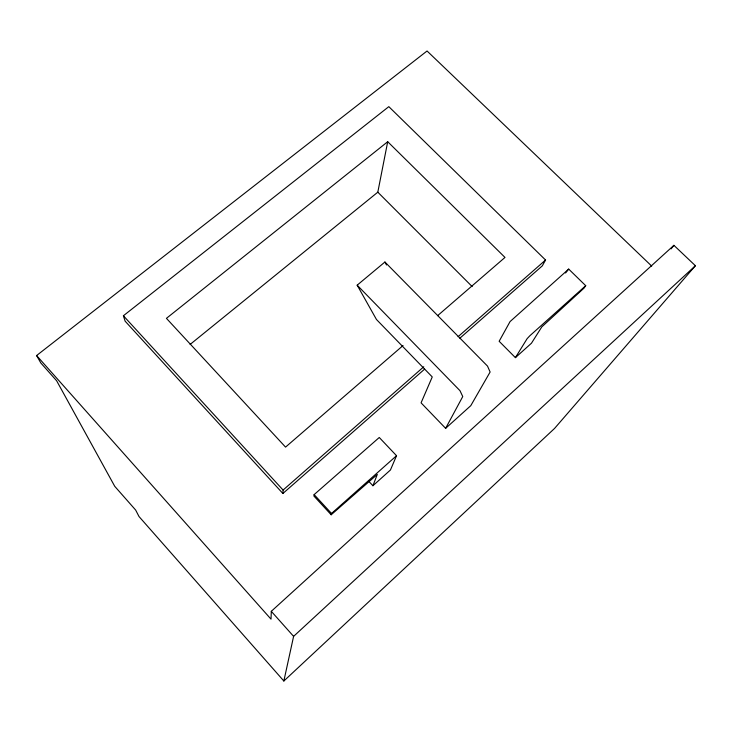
<?xml version="1.0" encoding="UTF-8"?>
<svg xmlns="http://www.w3.org/2000/svg" width="732" height="732" viewBox="0 0 732 732"><rect width="100%" height="100%" fill="white"/><g stroke="black" fill="none" stroke-linecap="round" stroke-linejoin="round"><path stroke-width="1.1" d="M36.6 355.542L40.782 362.926L56.62 380.75L114.75 486.332L135.649 510.048L139.025 516.554L283.851 681.007L554.554 428.44L695.4 265.716L673.907 245.33L271.298 611.321L271.032 619.171L36.6 355.542L427.058 50.993L651.7 266.1M459.833 338.23L542.302 265.872L545.56 260.025L388.82 106.652L123.397 315.757L125.135 321.183L282.881 493.487L283.092 490.056L423.764 366.769M372.917 485.737L390.449 469.981L396.534 455.716L379.268 437.489L314.138 494.603L313.882 496.003L331.184 514.77L377.309 474.4L372.917 485.737L368.434 480.942M190.11 344.443L377.813 192.177L387.704 141.715L504.988 257.426L437.599 315.675M283.851 681.007L293.605 636.364L695.4 265.716M331.184 514.77L331.532 513.471L396.534 455.716M445.632 428.339L462.752 396.543L459.989 390.696L357.17 285.178L384.922 262.019L487.512 366.101L490.12 372.012L470.777 405.674L445.632 428.339L421.074 402.847L432.255 376.934L376.468 319.5L357.17 285.178M568.7 269.092L510.048 321.604L499.151 341.277L515.41 357.646L531.459 343.217L541.826 326.865L584.163 287.987L585.719 285.69L568.7 269.092L565.58 272.981M515.41 357.646L527.122 338.669L529.877 335.732L585.719 285.69M671.107 248.871L673.907 245.33M458.067 336.702L545.56 260.025M282.881 493.487L424.615 369.129M403.039 345.55L285.553 447.106L166.429 318.347L387.704 141.715M377.813 192.177L472.167 286.569M314.138 494.603L331.532 513.471M123.397 315.757L283.092 490.056M271.298 611.321L293.605 636.364M384.922 262.019L386.514 264.975"/></g></svg>
